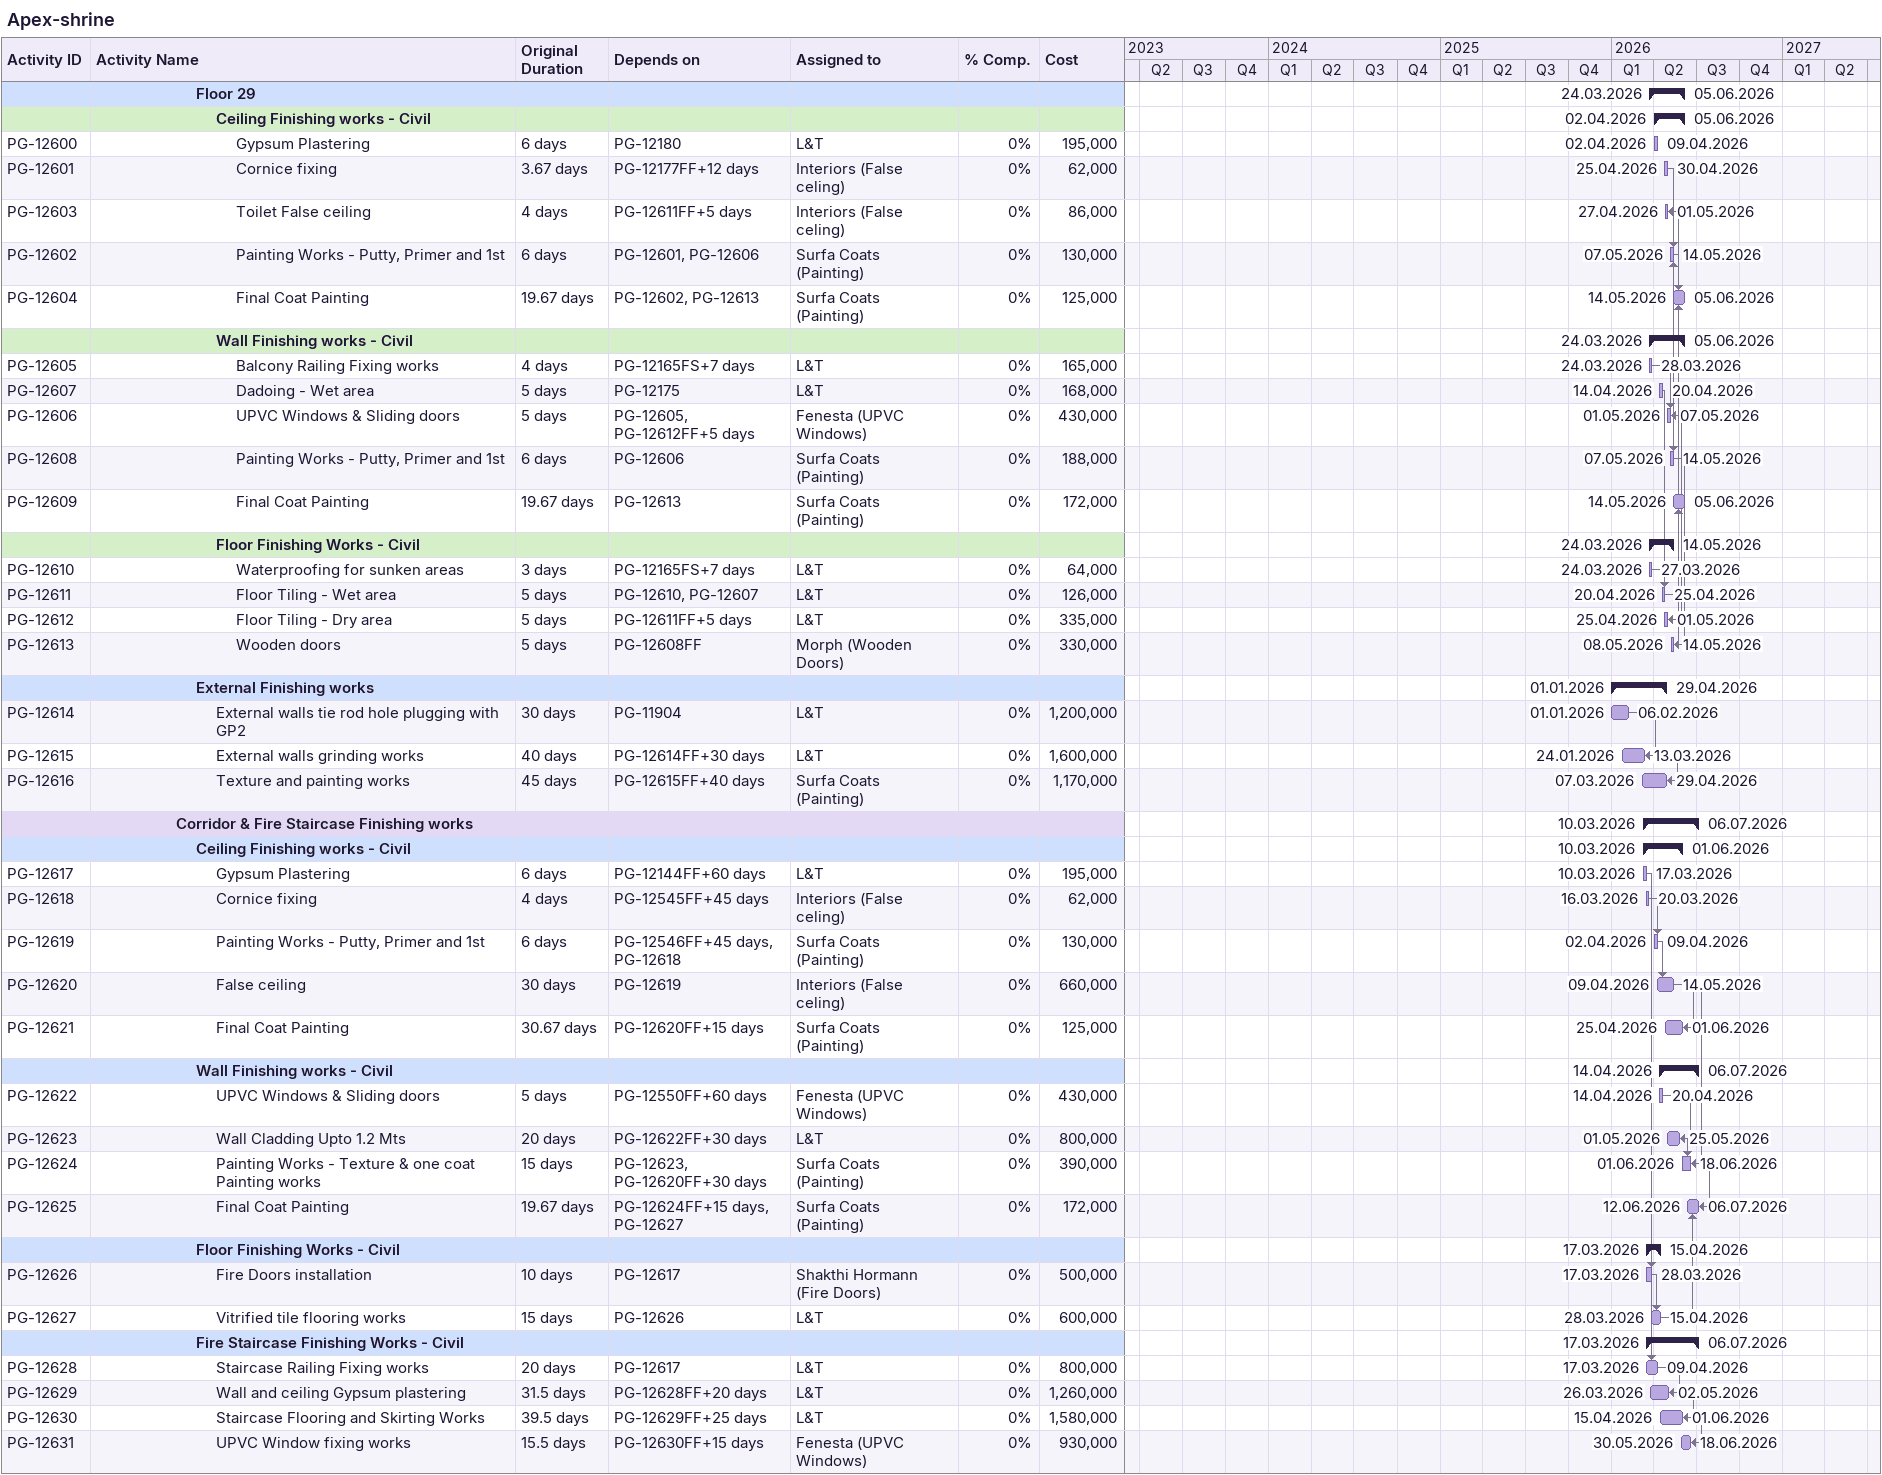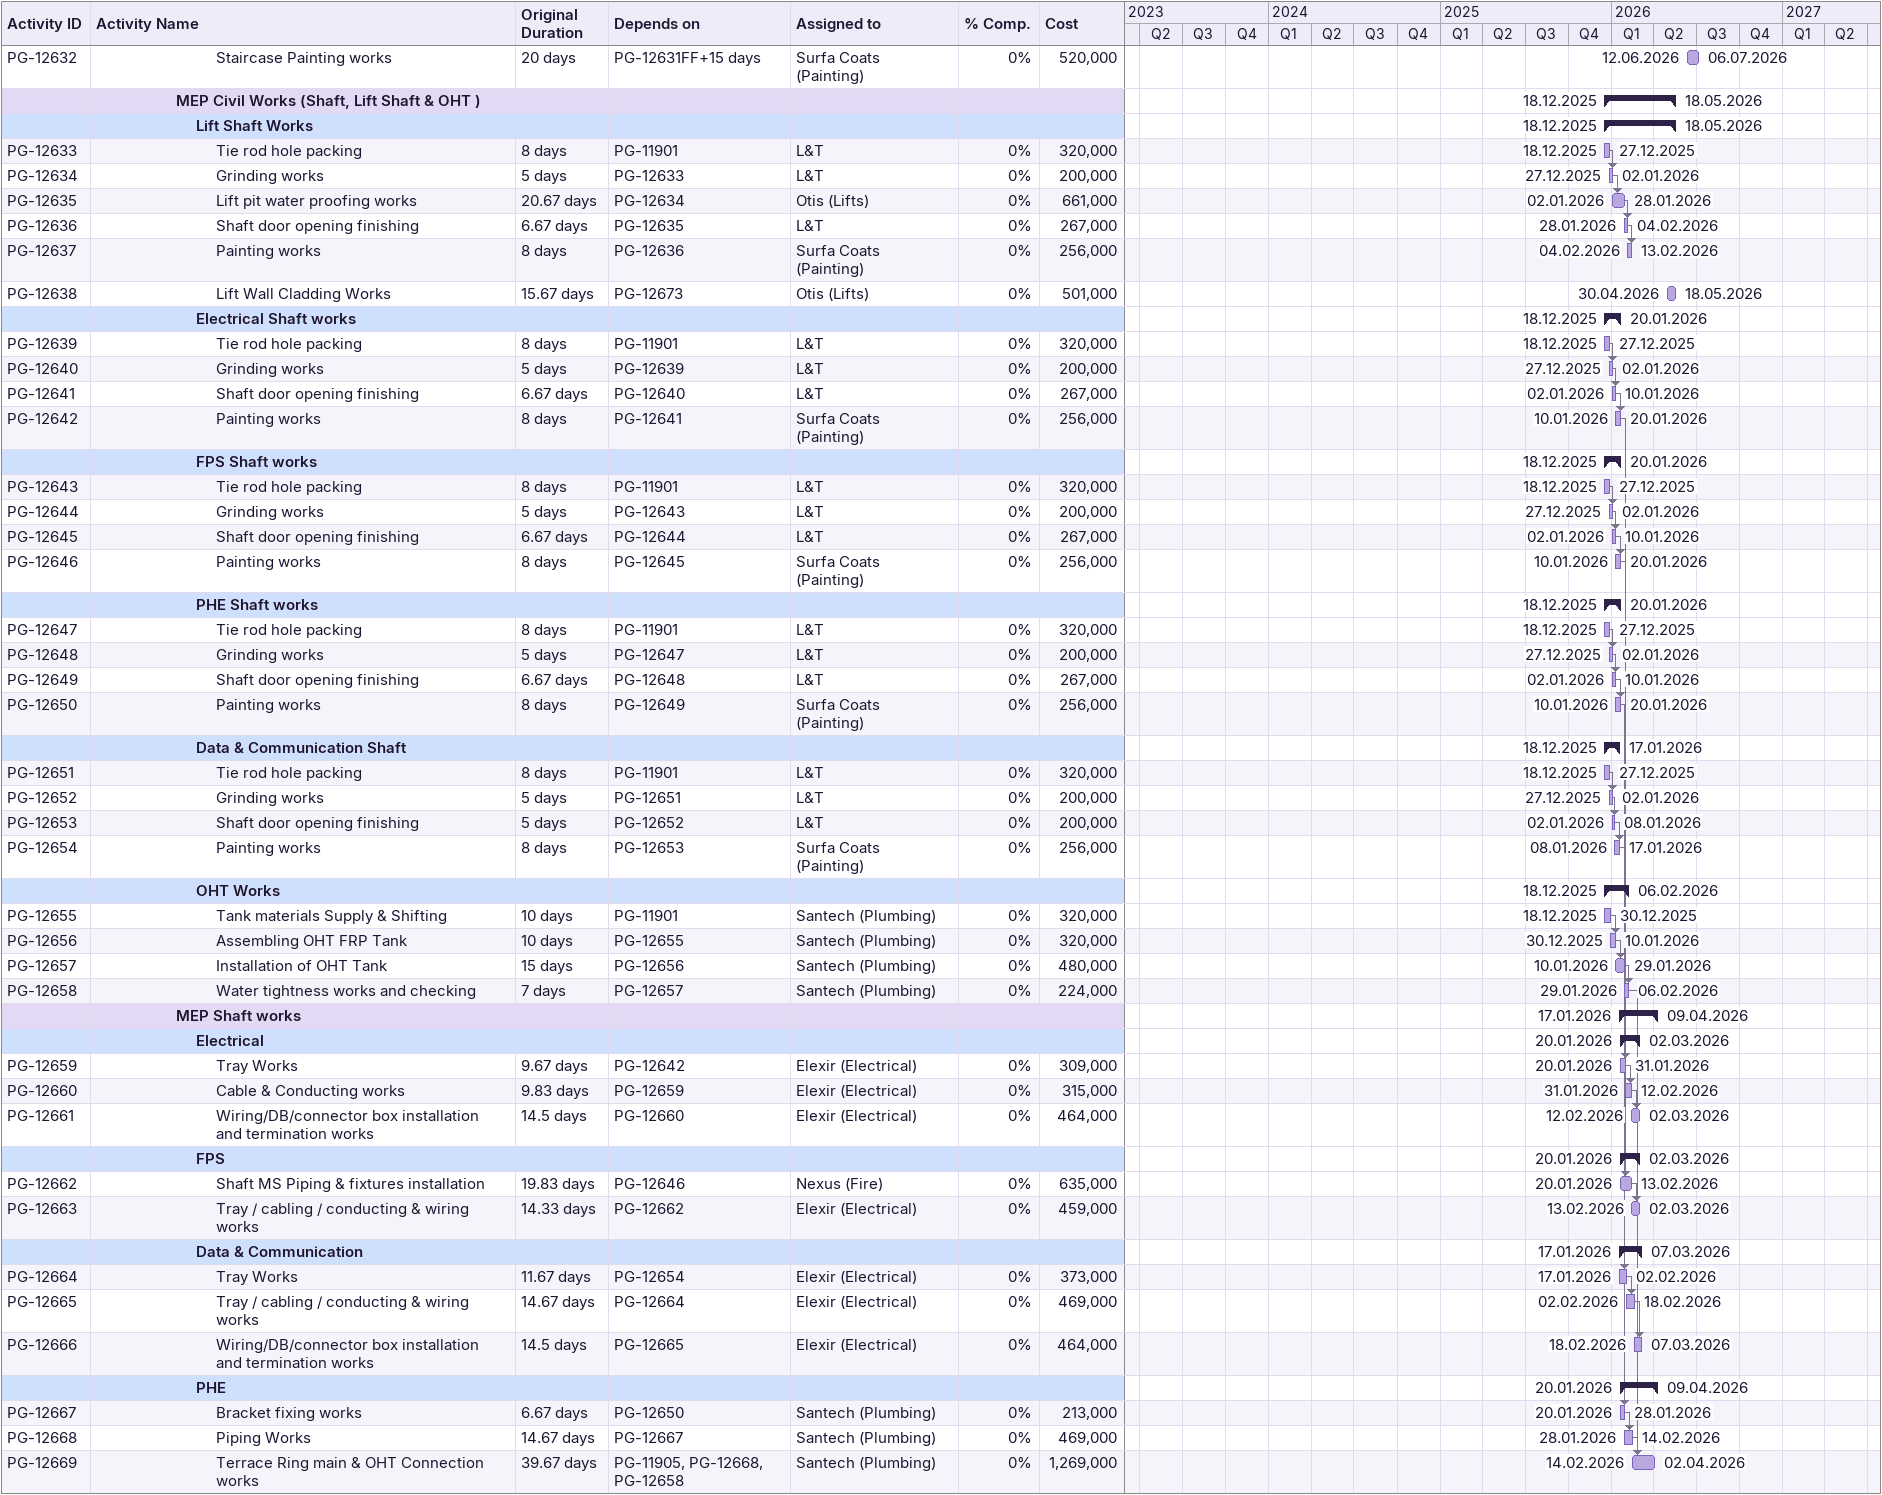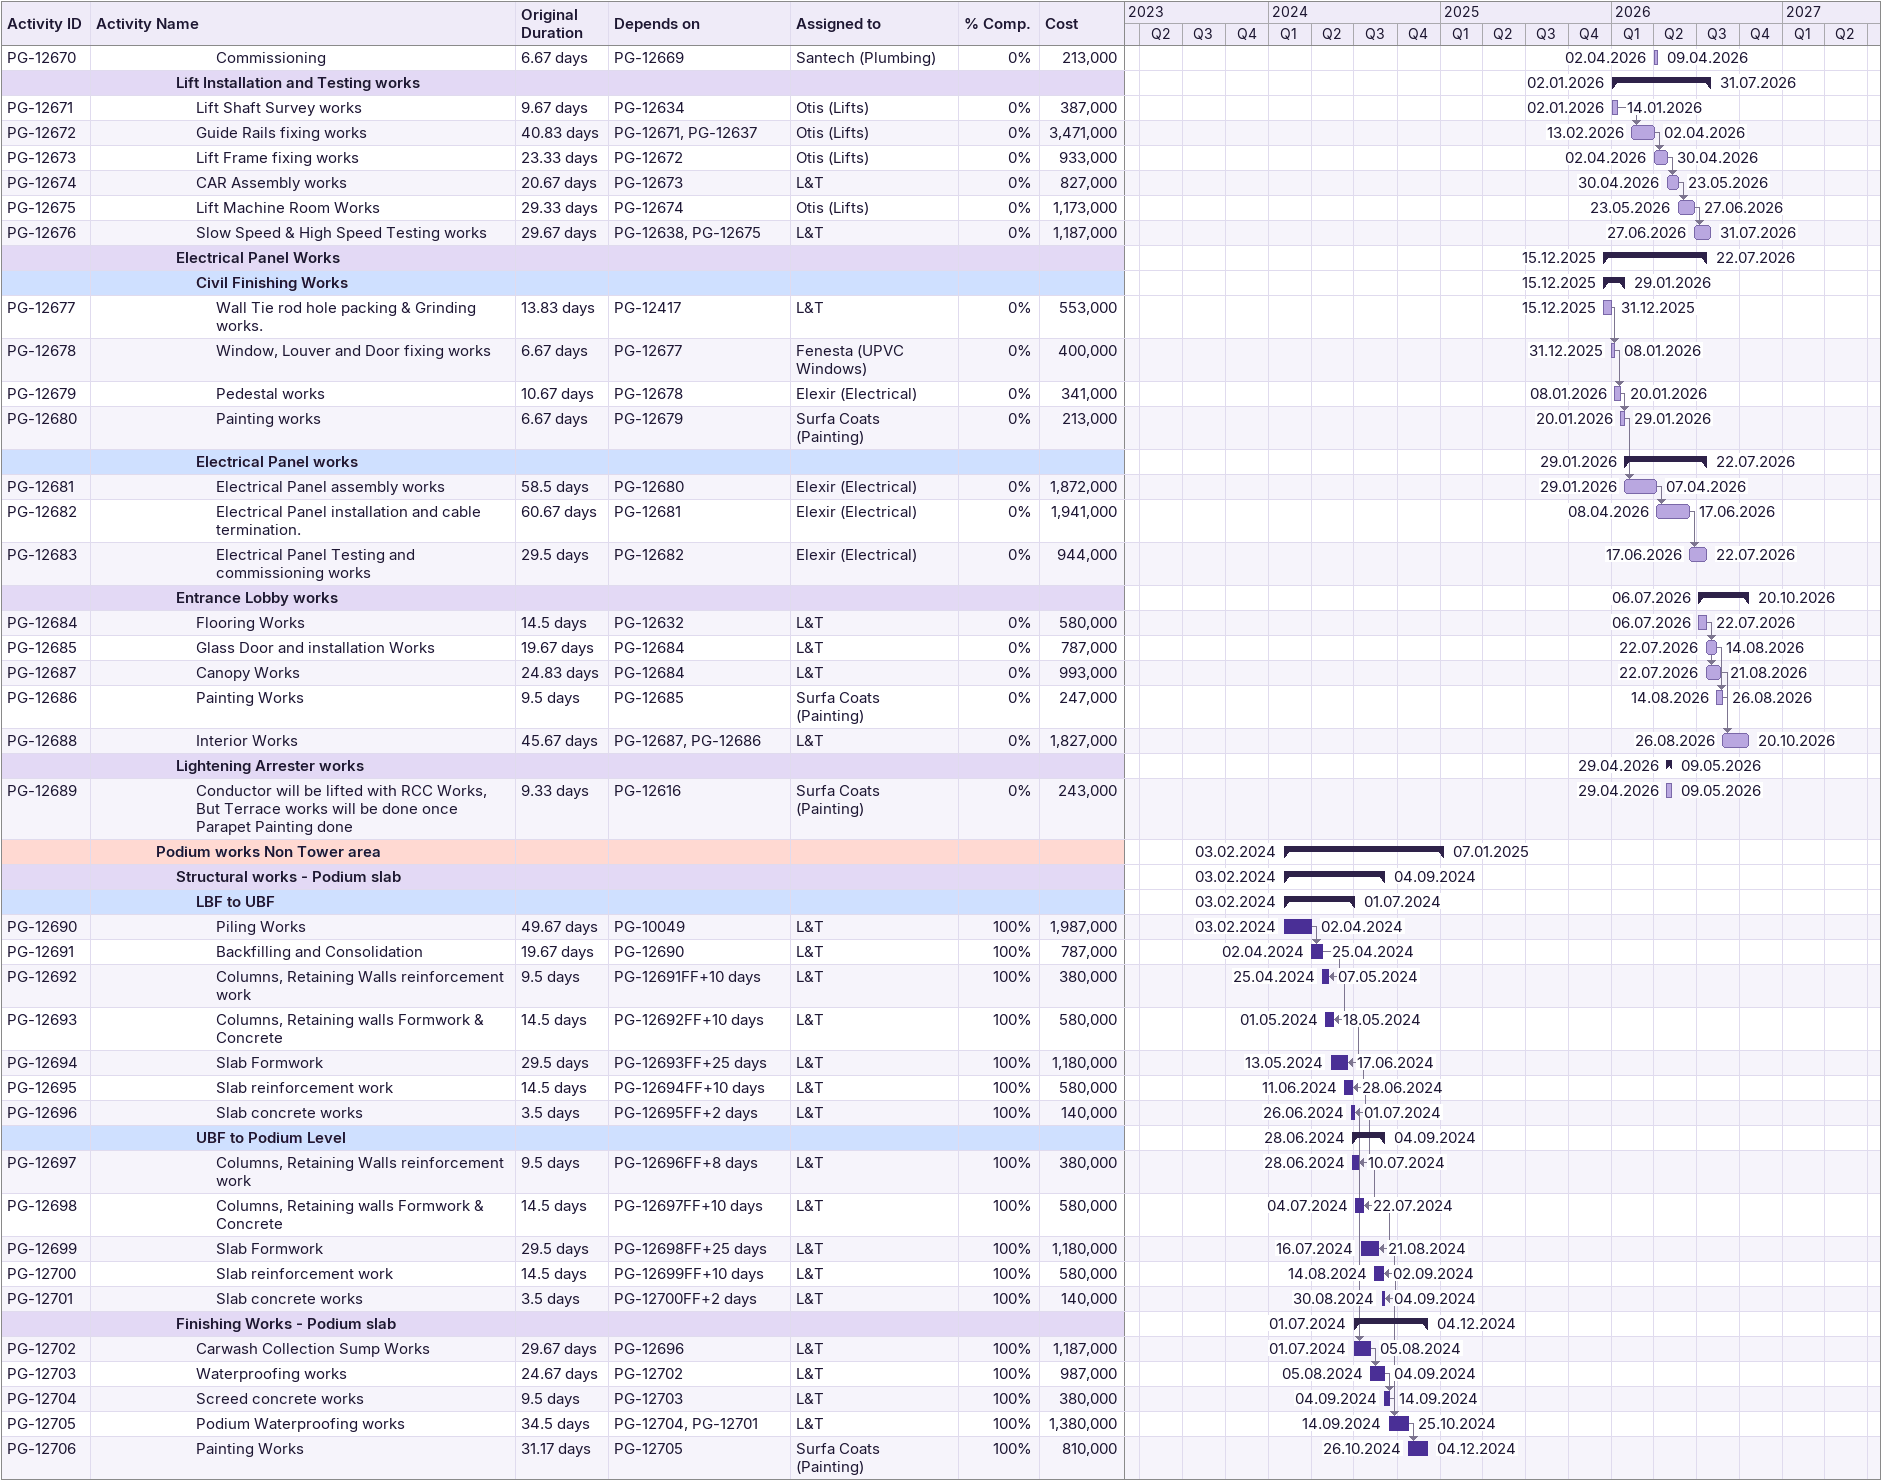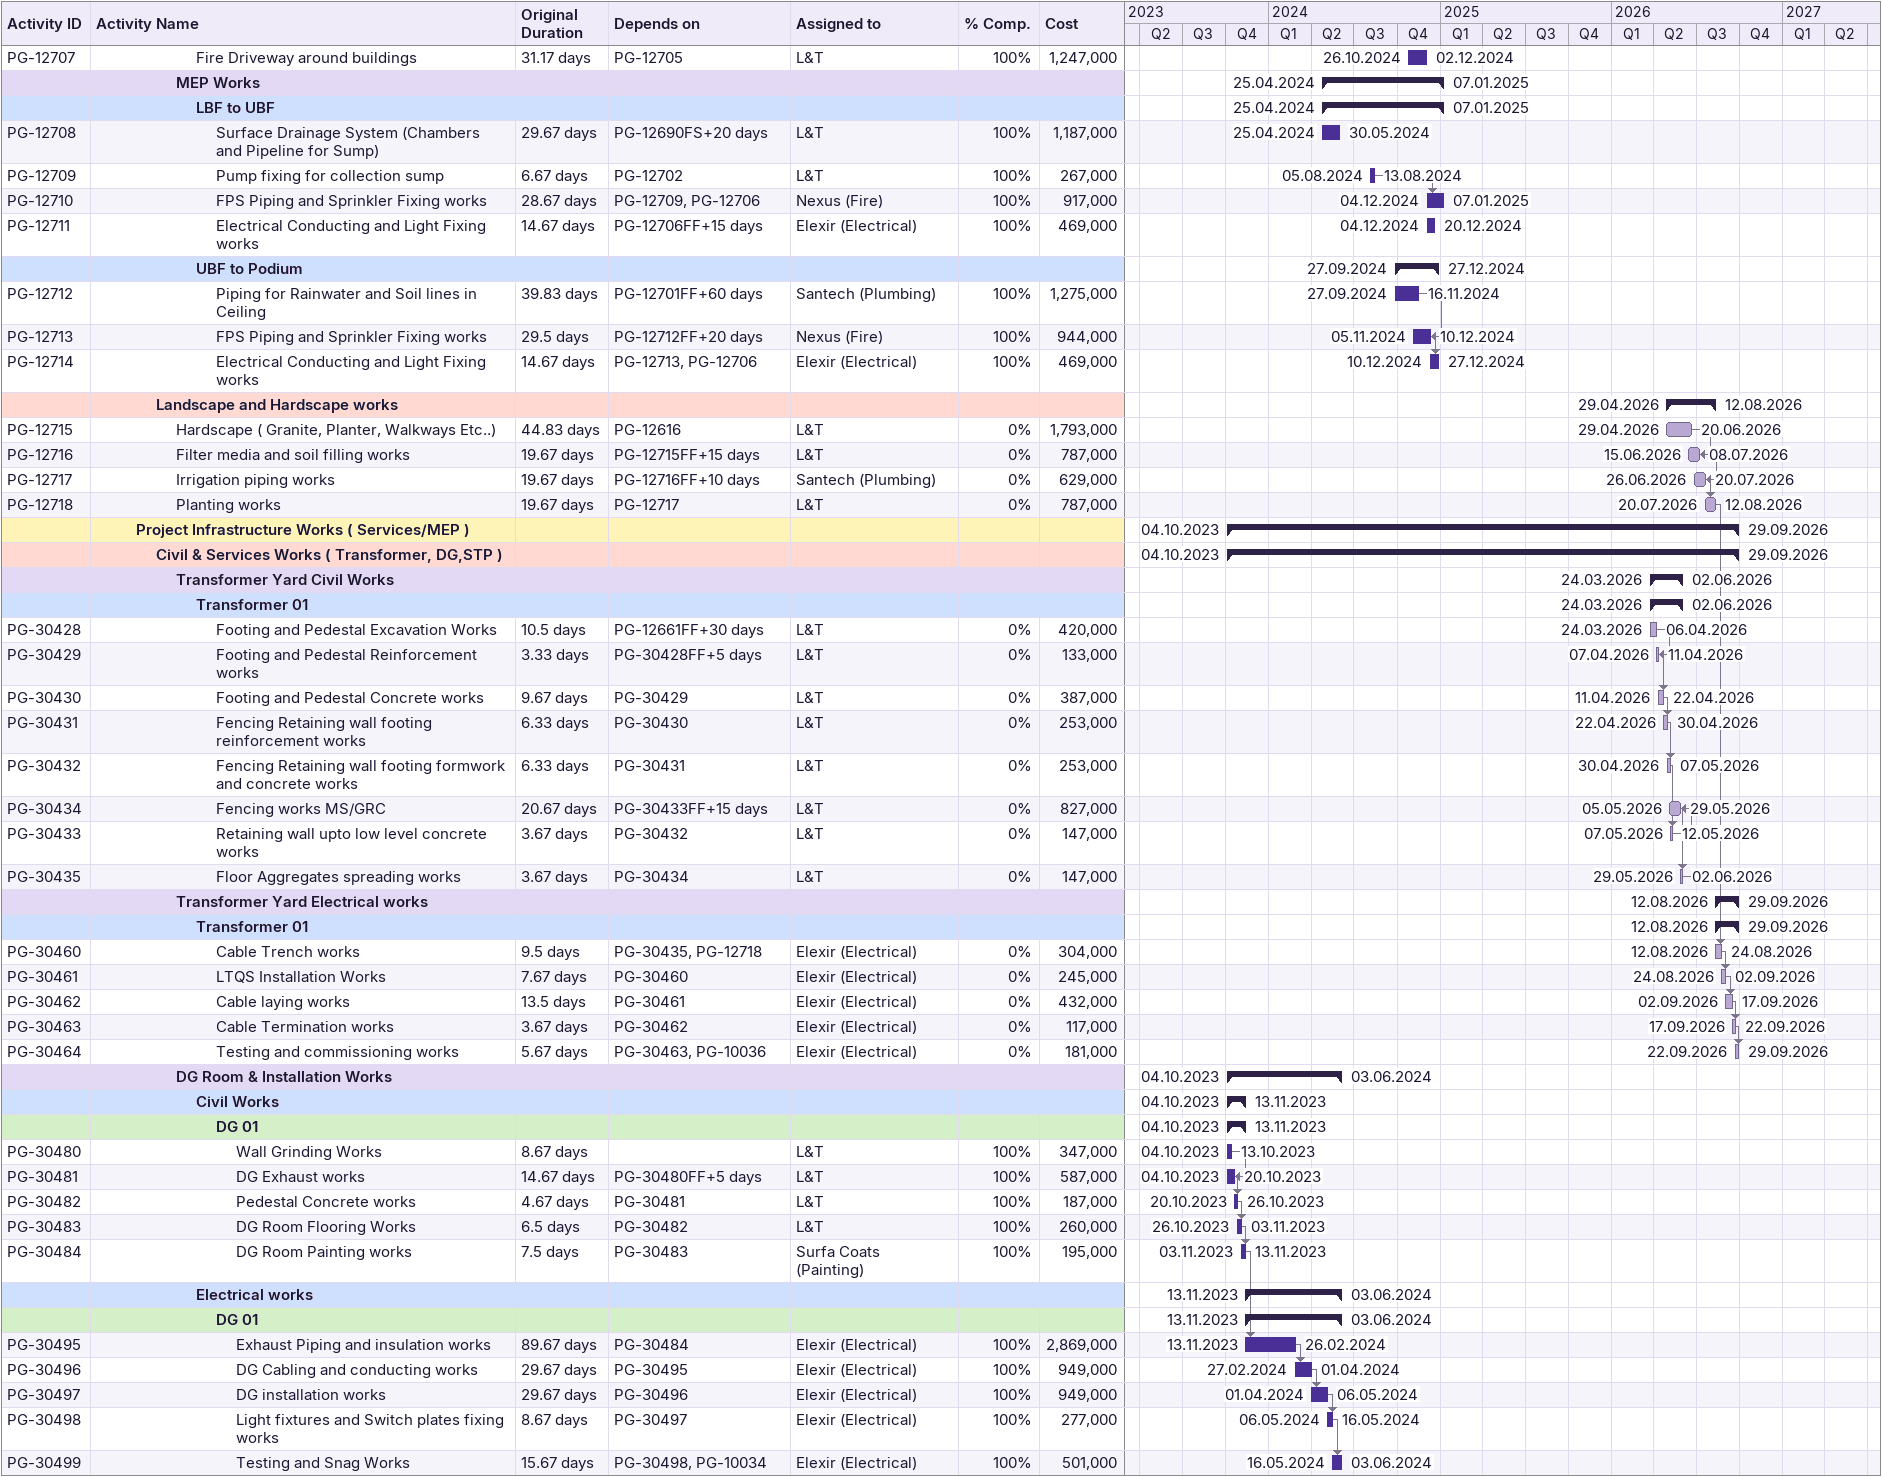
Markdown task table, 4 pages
Apex-shrine

| ID | Level | Task | Original duration | Start | Finish | Predecessors | Resources | % complete | Cost |
|---|---|---|---|---|---|---|---|---|---|
|  | 6 | **Floor 29** |  | 2026-03-24 | 2026-06-05 |  |  |  |  |
|  | 7 | **Ceiling Finishing works - Civil** |  | 2026-04-02 | 2026-06-05 |  |  |  |  |
| PG-12600 | 8 | Gypsum Plastering | 6d | 2026-04-02 | 2026-04-09 | PG-12180 | L&T | 0 | 195000 |
| PG-12601 | 8 | Cornice fixing | 3.67d | 2026-04-25 | 2026-04-30 | PG-12177FF+12d | Interiors (False celing) | 0 | 62000 |
| PG-12603 | 8 | Toilet False ceiling | 4d | 2026-04-27 | 2026-05-01 | PG-12611FF+5d | Interiors (False celing) | 0 | 86000 |
| PG-12602 | 8 | Painting Works - Putty, Primer and 1st | 6d | 2026-05-07 | 2026-05-14 | PG-12601, PG-12606 | Surfa Coats (Painting) | 0 | 130000 |
| PG-12604 | 8 | Final Coat Painting | 19.67d | 2026-05-14 | 2026-06-05 | PG-12602, PG-12613 | Surfa Coats (Painting) | 0 | 125000 |
|  | 7 | **Wall Finishing works - Civil** |  | 2026-03-24 | 2026-06-05 |  |  |  |  |
| PG-12605 | 8 | Balcony Railing Fixing works | 4d | 2026-03-24 | 2026-03-28 | PG-12165FS+7d | L&T | 0 | 165000 |
| PG-12607 | 8 | Dadoing - Wet area | 5d | 2026-04-14 | 2026-04-20 | PG-12175 | L&T | 0 | 168000 |
| PG-12606 | 8 | UPVC Windows & Sliding doors | 5d | 2026-05-01 | 2026-05-07 | PG-12605, PG-12612FF+5d | Fenesta (UPVC Windows) | 0 | 430000 |
| PG-12608 | 8 | Painting Works - Putty, Primer and 1st | 6d | 2026-05-07 | 2026-05-14 | PG-12606 | Surfa Coats (Painting) | 0 | 188000 |
| PG-12609 | 8 | Final Coat Painting | 19.67d | 2026-05-14 | 2026-06-05 | PG-12613 | Surfa Coats (Painting) | 0 | 172000 |
|  | 7 | **Floor Finishing Works - Civil** |  | 2026-03-24 | 2026-05-14 |  |  |  |  |
| PG-12610 | 8 | Waterproofing for sunken areas | 3d | 2026-03-24 | 2026-03-27 | PG-12165FS+7d | L&T | 0 | 64000 |
| PG-12611 | 8 | Floor Tiling - Wet area | 5d | 2026-04-20 | 2026-04-25 | PG-12610, PG-12607 | L&T | 0 | 126000 |
| PG-12612 | 8 | Floor Tiling - Dry area | 5d | 2026-04-25 | 2026-05-01 | PG-12611FF+5d | L&T | 0 | 335000 |
| PG-12613 | 8 | Wooden doors | 5d | 2026-05-08 | 2026-05-14 | PG-12608FF | Morph (Wooden Doors) | 0 | 330000 |
|  | 6 | **External Finishing works** |  | 2026-01-01 | 2026-04-29 |  |  |  |  |
| PG-12614 | 7 | External walls tie rod hole plugging with GP2 | 30d | 2026-01-01 | 2026-02-06 | PG-11904 | L&T | 0 | 1200000 |
| PG-12615 | 7 | External walls grinding works | 40d | 2026-01-24 | 2026-03-13 | PG-12614FF+30d | L&T | 0 | 1600000 |
| PG-12616 | 7 | Texture and painting works | 45d | 2026-03-07 | 2026-04-29 | PG-12615FF+40d | Surfa Coats (Painting) | 0 | 1170000 |
|  | 5 | **Corridor & Fire Staircase Finishing works** |  | 2026-03-10 | 2026-07-06 |  |  |  |  |
|  | 6 | **Ceiling Finishing works - Civil** |  | 2026-03-10 | 2026-06-01 |  |  |  |  |
| PG-12617 | 7 | Gypsum Plastering | 6d | 2026-03-10 | 2026-03-17 | PG-12144FF+60d | L&T | 0 | 195000 |
| PG-12618 | 7 | Cornice fixing | 4d | 2026-03-16 | 2026-03-20 | PG-12545FF+45d | Interiors (False celing) | 0 | 62000 |
| PG-12619 | 7 | Painting Works - Putty, Primer and 1st | 6d | 2026-04-02 | 2026-04-09 | PG-12546FF+45d, PG-12618 | Surfa Coats (Painting) | 0 | 130000 |
| PG-12620 | 7 | False ceiling | 30d | 2026-04-09 | 2026-05-14 | PG-12619 | Interiors (False celing) | 0 | 660000 |
| PG-12621 | 7 | Final Coat Painting | 30.67d | 2026-04-25 | 2026-06-01 | PG-12620FF+15d | Surfa Coats (Painting) | 0 | 125000 |
|  | 6 | **Wall Finishing works - Civil** |  | 2026-04-14 | 2026-07-06 |  |  |  |  |
| PG-12622 | 7 | UPVC Windows & Sliding doors | 5d | 2026-04-14 | 2026-04-20 | PG-12550FF+60d | Fenesta (UPVC Windows) | 0 | 430000 |
| PG-12623 | 7 | Wall Cladding Upto 1.2 Mts | 20d | 2026-05-01 | 2026-05-25 | PG-12622FF+30d | L&T | 0 | 800000 |
| PG-12624 | 7 | Painting Works - Texture & one coat Painting works | 15d | 2026-06-01 | 2026-06-18 | PG-12623, PG-12620FF+30d | Surfa Coats (Painting) | 0 | 390000 |
| PG-12625 | 7 | Final Coat Painting | 19.67d | 2026-06-12 | 2026-07-06 | PG-12624FF+15d, PG-12627 | Surfa Coats (Painting) | 0 | 172000 |
|  | 6 | **Floor Finishing Works - Civil** |  | 2026-03-17 | 2026-04-15 |  |  |  |  |
| PG-12626 | 7 | Fire Doors installation | 10d | 2026-03-17 | 2026-03-28 | PG-12617 | Shakthi Hormann (Fire Doors) | 0 | 500000 |
| PG-12627 | 7 | Vitrified tile flooring works | 15d | 2026-03-28 | 2026-04-15 | PG-12626 | L&T | 0 | 600000 |
|  | 6 | **Fire Staircase Finishing Works - Civil** |  | 2026-03-17 | 2026-07-06 |  |  |  |  |
| PG-12628 | 7 | Staircase Railing Fixing works | 20d | 2026-03-17 | 2026-04-09 | PG-12617 | L&T | 0 | 800000 |
| PG-12629 | 7 | Wall and ceiling Gypsum plastering | 31.5d | 2026-03-26 | 2026-05-02 | PG-12628FF+20d | L&T | 0 | 1260000 |
| PG-12630 | 7 | Staircase Flooring and Skirting Works | 39.5d | 2026-04-15 | 2026-06-01 | PG-12629FF+25d | L&T | 0 | 1580000 |
| PG-12631 | 7 | UPVC Window fixing works | 15.5d | 2026-05-30 | 2026-06-18 | PG-12630FF+15d | Fenesta (UPVC Windows) | 0 | 930000 |
| PG-12632 | 7 | Staircase Painting works | 20d | 2026-06-12 | 2026-07-06 | PG-12631FF+15d | Surfa Coats (Painting) | 0 | 520000 |
|  | 5 | **MEP Civil Works (Shaft, Lift Shaft & OHT )** |  | 2025-12-18 | 2026-05-18 |  |  |  |  |
|  | 6 | **Lift Shaft Works** |  | 2025-12-18 | 2026-05-18 |  |  |  |  |
| PG-12633 | 7 | Tie rod hole packing | 8d | 2025-12-18 | 2025-12-27 | PG-11901 | L&T | 0 | 320000 |
| PG-12634 | 7 | Grinding works | 5d | 2025-12-27 | 2026-01-02 | PG-12633 | L&T | 0 | 200000 |
| PG-12635 | 7 | Lift pit water proofing works | 20.67d | 2026-01-02 | 2026-01-28 | PG-12634 | Otis (Lifts) | 0 | 661000 |
| PG-12636 | 7 | Shaft door opening finishing | 6.67d | 2026-01-28 | 2026-02-04 | PG-12635 | L&T | 0 | 267000 |
| PG-12637 | 7 | Painting works | 8d | 2026-02-04 | 2026-02-13 | PG-12636 | Surfa Coats (Painting) | 0 | 256000 |
| PG-12638 | 7 | Lift Wall Cladding Works | 15.67d | 2026-04-30 | 2026-05-18 | PG-12673 | Otis (Lifts) | 0 | 501000 |
|  | 6 | **Electrical Shaft works** |  | 2025-12-18 | 2026-01-20 |  |  |  |  |
| PG-12639 | 7 | Tie rod hole packing | 8d | 2025-12-18 | 2025-12-27 | PG-11901 | L&T | 0 | 320000 |
| PG-12640 | 7 | Grinding works | 5d | 2025-12-27 | 2026-01-02 | PG-12639 | L&T | 0 | 200000 |
| PG-12641 | 7 | Shaft door opening finishing | 6.67d | 2026-01-02 | 2026-01-10 | PG-12640 | L&T | 0 | 267000 |
| PG-12642 | 7 | Painting works | 8d | 2026-01-10 | 2026-01-20 | PG-12641 | Surfa Coats (Painting) | 0 | 256000 |
|  | 6 | **FPS Shaft works** |  | 2025-12-18 | 2026-01-20 |  |  |  |  |
| PG-12643 | 7 | Tie rod hole packing | 8d | 2025-12-18 | 2025-12-27 | PG-11901 | L&T | 0 | 320000 |
| PG-12644 | 7 | Grinding works | 5d | 2025-12-27 | 2026-01-02 | PG-12643 | L&T | 0 | 200000 |
| PG-12645 | 7 | Shaft door opening finishing | 6.67d | 2026-01-02 | 2026-01-10 | PG-12644 | L&T | 0 | 267000 |
| PG-12646 | 7 | Painting works | 8d | 2026-01-10 | 2026-01-20 | PG-12645 | Surfa Coats (Painting) | 0 | 256000 |
|  | 6 | **PHE Shaft works** |  | 2025-12-18 | 2026-01-20 |  |  |  |  |
| PG-12647 | 7 | Tie rod hole packing | 8d | 2025-12-18 | 2025-12-27 | PG-11901 | L&T | 0 | 320000 |
| PG-12648 | 7 | Grinding works | 5d | 2025-12-27 | 2026-01-02 | PG-12647 | L&T | 0 | 200000 |
| PG-12649 | 7 | Shaft door opening finishing | 6.67d | 2026-01-02 | 2026-01-10 | PG-12648 | L&T | 0 | 267000 |
| PG-12650 | 7 | Painting works | 8d | 2026-01-10 | 2026-01-20 | PG-12649 | Surfa Coats (Painting) | 0 | 256000 |
|  | 6 | **Data & Communication Shaft** |  | 2025-12-18 | 2026-01-17 |  |  |  |  |
| PG-12651 | 7 | Tie rod hole packing | 8d | 2025-12-18 | 2025-12-27 | PG-11901 | L&T | 0 | 320000 |
| PG-12652 | 7 | Grinding works | 5d | 2025-12-27 | 2026-01-02 | PG-12651 | L&T | 0 | 200000 |
| PG-12653 | 7 | Shaft door opening finishing | 5d | 2026-01-02 | 2026-01-08 | PG-12652 | L&T | 0 | 200000 |
| PG-12654 | 7 | Painting works | 8d | 2026-01-08 | 2026-01-17 | PG-12653 | Surfa Coats (Painting) | 0 | 256000 |
|  | 6 | **OHT Works** |  | 2025-12-18 | 2026-02-06 |  |  |  |  |
| PG-12655 | 7 | Tank materials Supply & Shifting | 10d | 2025-12-18 | 2025-12-30 | PG-11901 | Santech (Plumbing) | 0 | 320000 |
| PG-12656 | 7 | Assembling OHT FRP Tank | 10d | 2025-12-30 | 2026-01-10 | PG-12655 | Santech (Plumbing) | 0 | 320000 |
| PG-12657 | 7 | Installation of OHT Tank | 15d | 2026-01-10 | 2026-01-29 | PG-12656 | Santech (Plumbing) | 0 | 480000 |
| PG-12658 | 7 | Water tightness works and checking | 7d | 2026-01-29 | 2026-02-06 | PG-12657 | Santech (Plumbing) | 0 | 224000 |
|  | 5 | **MEP Shaft works** |  | 2026-01-17 | 2026-04-09 |  |  |  |  |
|  | 6 | **Electrical** |  | 2026-01-20 | 2026-03-02 |  |  |  |  |
| PG-12659 | 7 | Tray Works | 9.67d | 2026-01-20 | 2026-01-31 | PG-12642 | Elexir (Electrical) | 0 | 309000 |
| PG-12660 | 7 | Cable & Conducting works | 9.83d | 2026-01-31 | 2026-02-12 | PG-12659 | Elexir (Electrical) | 0 | 315000 |
| PG-12661 | 7 | Wiring/DB/connector box installation and termination works | 14.5d | 2026-02-12 | 2026-03-02 | PG-12660 | Elexir (Electrical) | 0 | 464000 |
|  | 6 | **FPS** |  | 2026-01-20 | 2026-03-02 |  |  |  |  |
| PG-12662 | 7 | Shaft MS Piping & fixtures installation | 19.83d | 2026-01-20 | 2026-02-13 | PG-12646 | Nexus (Fire) | 0 | 635000 |
| PG-12663 | 7 | Tray / cabling / conducting & wiring works | 14.33d | 2026-02-13 | 2026-03-02 | PG-12662 | Elexir (Electrical) | 0 | 459000 |
|  | 6 | **Data & Communication** |  | 2026-01-17 | 2026-03-07 |  |  |  |  |
| PG-12664 | 7 | Tray Works | 11.67d | 2026-01-17 | 2026-02-02 | PG-12654 | Elexir (Electrical) | 0 | 373000 |
| PG-12665 | 7 | Tray / cabling / conducting & wiring works | 14.67d | 2026-02-02 | 2026-02-18 | PG-12664 | Elexir (Electrical) | 0 | 469000 |
| PG-12666 | 7 | Wiring/DB/connector box installation and termination works | 14.5d | 2026-02-18 | 2026-03-07 | PG-12665 | Elexir (Electrical) | 0 | 464000 |
|  | 6 | **PHE** |  | 2026-01-20 | 2026-04-09 |  |  |  |  |
| PG-12667 | 7 | Bracket fixing works | 6.67d | 2026-01-20 | 2026-01-28 | PG-12650 | Santech (Plumbing) | 0 | 213000 |
| PG-12668 | 7 | Piping Works | 14.67d | 2026-01-28 | 2026-02-14 | PG-12667 | Santech (Plumbing) | 0 | 469000 |
| PG-12669 | 7 | Terrace Ring main & OHT Connection works | 39.67d | 2026-02-14 | 2026-04-02 | PG-11905, PG-12668, PG-12658 | Santech (Plumbing) | 0 | 1269000 |
| PG-12670 | 7 | Commissioning | 6.67d | 2026-04-02 | 2026-04-09 | PG-12669 | Santech (Plumbing) | 0 | 213000 |
|  | 5 | **Lift Installation and Testing works** |  | 2026-01-02 | 2026-07-31 |  |  |  |  |
| PG-12671 | 6 | Lift Shaft Survey works | 9.67d | 2026-01-02 | 2026-01-14 | PG-12634 | Otis (Lifts) | 0 | 387000 |
| PG-12672 | 6 | Guide Rails fixing works | 40.83d | 2026-02-13 | 2026-04-02 | PG-12671, PG-12637 | Otis (Lifts) | 0 | 3471000 |
| PG-12673 | 6 | Lift Frame fixing works | 23.33d | 2026-04-02 | 2026-04-30 | PG-12672 | Otis (Lifts) | 0 | 933000 |
| PG-12674 | 6 | CAR Assembly works | 20.67d | 2026-04-30 | 2026-05-23 | PG-12673 | L&T | 0 | 827000 |
| PG-12675 | 6 | Lift Machine Room Works | 29.33d | 2026-05-23 | 2026-06-27 | PG-12674 | Otis (Lifts) | 0 | 1173000 |
| PG-12676 | 6 | Slow Speed & High Speed Testing works | 29.67d | 2026-06-27 | 2026-07-31 | PG-12638, PG-12675 | L&T | 0 | 1187000 |
|  | 5 | **Electrical Panel Works** |  | 2025-12-15 | 2026-07-22 |  |  |  |  |
|  | 6 | **Civil Finishing Works** |  | 2025-12-15 | 2026-01-29 |  |  |  |  |
| PG-12677 | 7 | Wall Tie rod hole packing & Grinding works. | 13.83d | 2025-12-15 | 2025-12-31 | PG-12417 | L&T | 0 | 553000 |
| PG-12678 | 7 | Window, Louver and Door fixing works | 6.67d | 2025-12-31 | 2026-01-08 | PG-12677 | Fenesta (UPVC Windows) | 0 | 400000 |
| PG-12679 | 7 | Pedestal works | 10.67d | 2026-01-08 | 2026-01-20 | PG-12678 | Elexir (Electrical) | 0 | 341000 |
| PG-12680 | 7 | Painting works | 6.67d | 2026-01-20 | 2026-01-29 | PG-12679 | Surfa Coats (Painting) | 0 | 213000 |
|  | 6 | **Electrical Panel works** |  | 2026-01-29 | 2026-07-22 |  |  |  |  |
| PG-12681 | 7 | Electrical Panel assembly works | 58.5d | 2026-01-29 | 2026-04-07 | PG-12680 | Elexir (Electrical) | 0 | 1872000 |
| PG-12682 | 7 | Electrical Panel installation and cable termination. | 60.67d | 2026-04-08 | 2026-06-17 | PG-12681 | Elexir (Electrical) | 0 | 1941000 |
| PG-12683 | 7 | Electrical Panel Testing and commissioning works | 29.5d | 2026-06-17 | 2026-07-22 | PG-12682 | Elexir (Electrical) | 0 | 944000 |
|  | 5 | **Entrance Lobby works** |  | 2026-07-06 | 2026-10-20 |  |  |  |  |
| PG-12684 | 6 | Flooring Works | 14.5d | 2026-07-06 | 2026-07-22 | PG-12632 | L&T | 0 | 580000 |
| PG-12685 | 6 | Glass Door and installation Works | 19.67d | 2026-07-22 | 2026-08-14 | PG-12684 | L&T | 0 | 787000 |
| PG-12687 | 6 | Canopy Works | 24.83d | 2026-07-22 | 2026-08-21 | PG-12684 | L&T | 0 | 993000 |
| PG-12686 | 6 | Painting Works | 9.5d | 2026-08-14 | 2026-08-26 | PG-12685 | Surfa Coats (Painting) | 0 | 247000 |
| PG-12688 | 6 | Interior Works | 45.67d | 2026-08-26 | 2026-10-20 | PG-12687, PG-12686 | L&T | 0 | 1827000 |
|  | 5 | **Lightening Arrester works** |  | 2026-04-29 | 2026-05-09 |  |  |  |  |
| PG-12689 | 6 | Conductor will be lifted with RCC Works, But Terrace works will be done once Parapet Painting done | 9.33d | 2026-04-29 | 2026-05-09 | PG-12616 | Surfa Coats (Painting) | 0 | 243000 |
|  | 4 | **Podium works Non Tower area** |  | 2024-02-03 | 2025-01-07 |  |  |  |  |
|  | 5 | **Structural works - Podium slab** |  | 2024-02-03 | 2024-09-04 |  |  |  |  |
|  | 6 | **LBF to UBF** |  | 2024-02-03 | 2024-07-01 |  |  |  |  |
| PG-12690 | 7 | Piling Works | 49.67d | 2024-02-03 | 2024-04-02 | PG-10049 | L&T | 100 | 1987000 |
| PG-12691 | 7 | Backfilling and Consolidation | 19.67d | 2024-04-02 | 2024-04-25 | PG-12690 | L&T | 100 | 787000 |
| PG-12692 | 7 | Columns, Retaining Walls reinforcement work | 9.5d | 2024-04-25 | 2024-05-07 | PG-12691FF+10d | L&T | 100 | 380000 |
| PG-12693 | 7 | Columns, Retaining walls Formwork & Concrete | 14.5d | 2024-05-01 | 2024-05-18 | PG-12692FF+10d | L&T | 100 | 580000 |
| PG-12694 | 7 | Slab Formwork | 29.5d | 2024-05-13 | 2024-06-17 | PG-12693FF+25d | L&T | 100 | 1180000 |
| PG-12695 | 7 | Slab reinforcement work | 14.5d | 2024-06-11 | 2024-06-28 | PG-12694FF+10d | L&T | 100 | 580000 |
| PG-12696 | 7 | Slab concrete works | 3.5d | 2024-06-26 | 2024-07-01 | PG-12695FF+2d | L&T | 100 | 140000 |
|  | 6 | **UBF to Podium Level** |  | 2024-06-28 | 2024-09-04 |  |  |  |  |
| PG-12697 | 7 | Columns, Retaining Walls reinforcement work | 9.5d | 2024-06-28 | 2024-07-10 | PG-12696FF+8d | L&T | 100 | 380000 |
| PG-12698 | 7 | Columns, Retaining walls Formwork & Concrete | 14.5d | 2024-07-04 | 2024-07-22 | PG-12697FF+10d | L&T | 100 | 580000 |
| PG-12699 | 7 | Slab Formwork | 29.5d | 2024-07-16 | 2024-08-21 | PG-12698FF+25d | L&T | 100 | 1180000 |
| PG-12700 | 7 | Slab reinforcement work | 14.5d | 2024-08-14 | 2024-09-02 | PG-12699FF+10d | L&T | 100 | 580000 |
| PG-12701 | 7 | Slab concrete works | 3.5d | 2024-08-30 | 2024-09-04 | PG-12700FF+2d | L&T | 100 | 140000 |
|  | 5 | **Finishing Works - Podium slab** |  | 2024-07-01 | 2024-12-04 |  |  |  |  |
| PG-12702 | 6 | Carwash Collection Sump Works | 29.67d | 2024-07-01 | 2024-08-05 | PG-12696 | L&T | 100 | 1187000 |
| PG-12703 | 6 | Waterproofing works | 24.67d | 2024-08-05 | 2024-09-04 | PG-12702 | L&T | 100 | 987000 |
| PG-12704 | 6 | Screed concrete works | 9.5d | 2024-09-04 | 2024-09-14 | PG-12703 | L&T | 100 | 380000 |
| PG-12705 | 6 | Podium Waterproofing works | 34.5d | 2024-09-14 | 2024-10-25 | PG-12704, PG-12701 | L&T | 100 | 1380000 |
| PG-12706 | 6 | Painting Works | 31.17d | 2024-10-26 | 2024-12-04 | PG-12705 | Surfa Coats (Painting) | 100 | 810000 |
| PG-12707 | 6 | Fire Driveway around buildings | 31.17d | 2024-10-26 | 2024-12-02 | PG-12705 | L&T | 100 | 1247000 |
|  | 5 | **MEP Works** |  | 2024-04-25 | 2025-01-07 |  |  |  |  |
|  | 6 | **LBF to UBF** |  | 2024-04-25 | 2025-01-07 |  |  |  |  |
| PG-12708 | 7 | Surface Drainage System (Chambers and Pipeline for Sump) | 29.67d | 2024-04-25 | 2024-05-30 | PG-12690FS+20d | L&T | 100 | 1187000 |
| PG-12709 | 7 | Pump fixing for collection sump | 6.67d | 2024-08-05 | 2024-08-13 | PG-12702 | L&T | 100 | 267000 |
| PG-12710 | 7 | FPS Piping and Sprinkler Fixing works | 28.67d | 2024-12-04 | 2025-01-07 | PG-12709, PG-12706 | Nexus (Fire) | 100 | 917000 |
| PG-12711 | 7 | Electrical Conducting and Light Fixing works | 14.67d | 2024-12-04 | 2024-12-20 | PG-12706FF+15d | Elexir (Electrical) | 100 | 469000 |
|  | 6 | **UBF to Podium** |  | 2024-09-27 | 2024-12-27 |  |  |  |  |
| PG-12712 | 7 | Piping for Rainwater and Soil lines in Ceiling | 39.83d | 2024-09-27 | 2024-11-16 | PG-12701FF+60d | Santech (Plumbing) | 100 | 1275000 |
| PG-12713 | 7 | FPS Piping and Sprinkler Fixing works | 29.5d | 2024-11-05 | 2024-12-10 | PG-12712FF+20d | Nexus (Fire) | 100 | 944000 |
| PG-12714 | 7 | Electrical Conducting and Light Fixing works | 14.67d | 2024-12-10 | 2024-12-27 | PG-12713, PG-12706 | Elexir (Electrical) | 100 | 469000 |
|  | 4 | **Landscape and Hardscape works** |  | 2026-04-29 | 2026-08-12 |  |  |  |  |
| PG-12715 | 5 | Hardscape ( Granite, Planter, Walkways Etc..) | 44.83d | 2026-04-29 | 2026-06-20 | PG-12616 | L&T | 0 | 1793000 |
| PG-12716 | 5 | Filter media and soil filling works | 19.67d | 2026-06-15 | 2026-07-08 | PG-12715FF+15d | L&T | 0 | 787000 |
| PG-12717 | 5 | Irrigation piping works | 19.67d | 2026-06-26 | 2026-07-20 | PG-12716FF+10d | Santech (Plumbing) | 0 | 629000 |
| PG-12718 | 5 | Planting works | 19.67d | 2026-07-20 | 2026-08-12 | PG-12717 | L&T | 0 | 787000 |
|  | 3 | **Project Infrastructure Works ( Services/MEP )** |  | 2023-10-04 | 2026-09-29 |  |  |  |  |
|  | 4 | **Civil & Services Works ( Transformer, DG,STP )** |  | 2023-10-04 | 2026-09-29 |  |  |  |  |
|  | 5 | **Transformer Yard Civil Works** |  | 2026-03-24 | 2026-06-02 |  |  |  |  |
|  | 6 | **Transformer 01** |  | 2026-03-24 | 2026-06-02 |  |  |  |  |
| PG-30428 | 7 | Footing and Pedestal Excavation Works | 10.5d | 2026-03-24 | 2026-04-06 | PG-12661FF+30d | L&T | 0 | 420000 |
| PG-30429 | 7 | Footing and Pedestal Reinforcement works | 3.33d | 2026-04-07 | 2026-04-11 | PG-30428FF+5d | L&T | 0 | 133000 |
| PG-30430 | 7 | Footing and Pedestal Concrete works | 9.67d | 2026-04-11 | 2026-04-22 | PG-30429 | L&T | 0 | 387000 |
| PG-30431 | 7 | Fencing Retaining wall footing reinforcement works | 6.33d | 2026-04-22 | 2026-04-30 | PG-30430 | L&T | 0 | 253000 |
| PG-30432 | 7 | Fencing Retaining wall footing formwork and concrete works | 6.33d | 2026-04-30 | 2026-05-07 | PG-30431 | L&T | 0 | 253000 |
| PG-30434 | 7 | Fencing works MS/GRC | 20.67d | 2026-05-05 | 2026-05-29 | PG-30433FF+15d | L&T | 0 | 827000 |
| PG-30433 | 7 | Retaining wall upto low level concrete works | 3.67d | 2026-05-07 | 2026-05-12 | PG-30432 | L&T | 0 | 147000 |
| PG-30435 | 7 | Floor Aggregates spreading works | 3.67d | 2026-05-29 | 2026-06-02 | PG-30434 | L&T | 0 | 147000 |
|  | 5 | **Transformer Yard Electrical works** |  | 2026-08-12 | 2026-09-29 |  |  |  |  |
|  | 6 | **Transformer 01** |  | 2026-08-12 | 2026-09-29 |  |  |  |  |
| PG-30460 | 7 | Cable Trench works | 9.5d | 2026-08-12 | 2026-08-24 | PG-30435, PG-12718 | Elexir (Electrical) | 0 | 304000 |
| PG-30461 | 7 | LTQS Installation Works | 7.67d | 2026-08-24 | 2026-09-02 | PG-30460 | Elexir (Electrical) | 0 | 245000 |
| PG-30462 | 7 | Cable laying works | 13.5d | 2026-09-02 | 2026-09-17 | PG-30461 | Elexir (Electrical) | 0 | 432000 |
| PG-30463 | 7 | Cable Termination works | 3.67d | 2026-09-17 | 2026-09-22 | PG-30462 | Elexir (Electrical) | 0 | 117000 |
| PG-30464 | 7 | Testing and commissioning works | 5.67d | 2026-09-22 | 2026-09-29 | PG-30463, PG-10036 | Elexir (Electrical) | 0 | 181000 |
|  | 5 | **DG Room & Installation Works** |  | 2023-10-04 | 2024-06-03 |  |  |  |  |
|  | 6 | **Civil Works** |  | 2023-10-04 | 2023-11-13 |  |  |  |  |
|  | 7 | **DG 01** |  | 2023-10-04 | 2023-11-13 |  |  |  |  |
| PG-30480 | 8 | Wall Grinding Works | 8.67d | 2023-10-04 | 2023-10-13 |  | L&T | 100 | 347000 |
| PG-30481 | 8 | DG Exhaust works | 14.67d | 2023-10-04 | 2023-10-20 | PG-30480FF+5d | L&T | 100 | 587000 |
| PG-30482 | 8 | Pedestal Concrete works | 4.67d | 2023-10-20 | 2023-10-26 | PG-30481 | L&T | 100 | 187000 |
| PG-30483 | 8 | DG Room Flooring Works | 6.5d | 2023-10-26 | 2023-11-03 | PG-30482 | L&T | 100 | 260000 |
| PG-30484 | 8 | DG Room Painting works | 7.5d | 2023-11-03 | 2023-11-13 | PG-30483 | Surfa Coats (Painting) | 100 | 195000 |
|  | 6 | **Electrical works** |  | 2023-11-13 | 2024-06-03 |  |  |  |  |
|  | 7 | **DG 01** |  | 2023-11-13 | 2024-06-03 |  |  |  |  |
| PG-30495 | 8 | Exhaust Piping and insulation works | 89.67d | 2023-11-13 | 2024-02-26 | PG-30484 | Elexir (Electrical) | 100 | 2869000 |
| PG-30496 | 8 | DG Cabling and conducting works | 29.67d | 2024-02-27 | 2024-04-01 | PG-30495 | Elexir (Electrical) | 100 | 949000 |
| PG-30497 | 8 | DG installation works | 29.67d | 2024-04-01 | 2024-05-06 | PG-30496 | Elexir (Electrical) | 100 | 949000 |
| PG-30498 | 8 | Light fixtures and Switch plates fixing works | 8.67d | 2024-05-06 | 2024-05-16 | PG-30497 | Elexir (Electrical) | 100 | 277000 |
| PG-30499 | 8 | Testing and Snag Works | 15.67d | 2024-05-16 | 2024-06-03 | PG-30498, PG-10034 | Elexir (Electrical) | 100 | 501000 |
